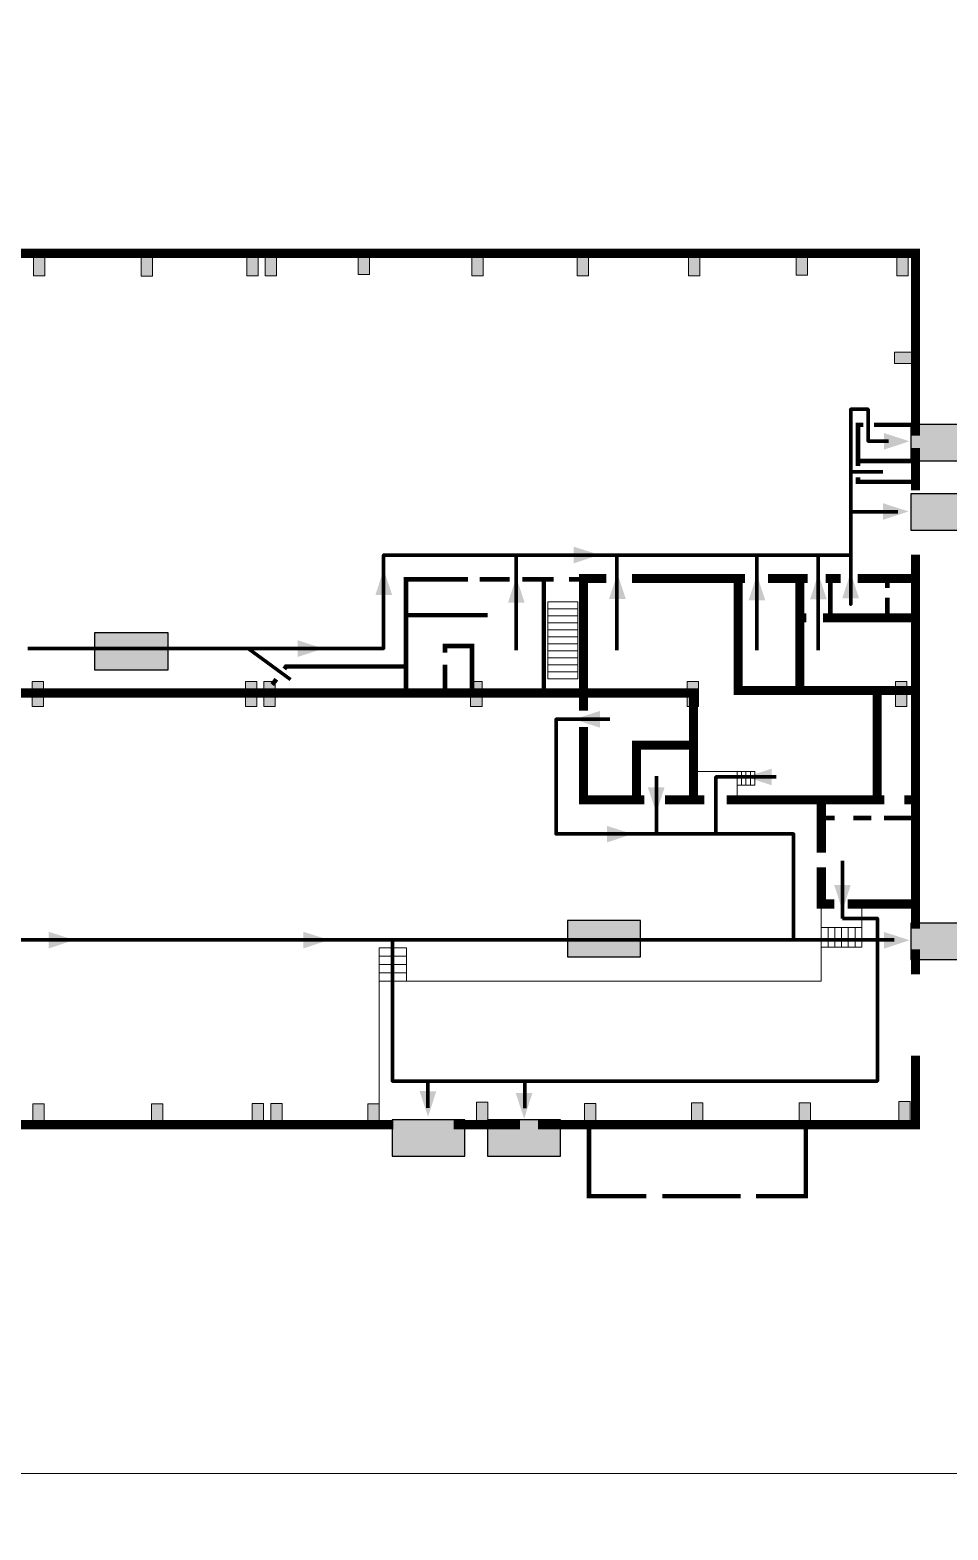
# Model space of a CAD drawing. Header units: millimetres. Extents: x 13810 to 67229, y 12374 to 21950.
# Drawn here: x 43180.6 to 43382.2, y 14931.7 to 15261.1 of the extents above; entities that cross this region are included whole.
import ezdxf

# ---------------------------------------------------------------- set-up
doc = ezdxf.new("R2010")
doc.units = ezdxf.units.MM
doc.layers.add('План_Штампы', color=7, linetype='Continuous')

# ---------------------------------------------------------------- blocks, each defined once
blk = doc.blocks.new('A$C7B4425F7')
at = {"true_color": 0xffffff}
blk.add_hatch(color=7, dxfattribs=at).paths.add_polyline_path([(0, 0), (-16, 0), (-16, -8), (0, -8)])
h = blk.add_hatch(color=126)
h.paths.add_polyline_path([(-0.2, -0.2), (-15.8, -0.2), (-15.8, -7.8), (-0.2, -7.8)])
h.paths.add_polyline_path([(-11.76, -2.03), (-11.76, -3.66), (-11.17, -3.66, -0.568275), (-11.17, -6.18), (-12.58, -6.18), (-12.58, -2.03)], flags=16)
h.paths.add_polyline_path([(-13.33, -4.12, -0.495768), (-13.59, -6.18), (-15.03, -6.18), (-15.03, -2.03), (-13.59, -2.03, -0.487973)], flags=16)
h.paths.add_polyline_path([(-10.25, -2.03), (-9.48, -2.03), (-9.48, -6.18), (-10.25, -6.18)], flags=16)
h.paths.add_polyline_path([(-13.84, -3.69), (-14.24, -3.69), (-14.24, -3.03), (-13.9, -3.03, -0.692621)], flags=0)
h.paths.add_polyline_path([(-9.15, -2.03), (-8.4, -2.03), (-8.04, -3.07), (-7.68, -2.03), (-6.93, -2.03), (-7.64, -4.1), (-6.93, -6.18), (-7.68, -6.18), (-8.04, -5.14), (-8.4, -6.18), (-9.15, -6.18), (-8.44, -4.1)], flags=16)
h.paths.add_polyline_path([(-11.76, -4.46), (-11.42, -4.46, -0.692621), (-11.36, -5.12), (-11.76, -5.12)], flags=0)
h.paths.add_polyline_path([(-13.9, -5.2), (-14.24, -5.2), (-14.24, -4.55), (-13.84, -4.55, -0.708038)], flags=0)
edge = h.paths.add_edge_path(flags=16)
edge.add_ellipse((-5.51, -4.08), major_axis=(0, 2.05), ratio=0.586184, start_angle=0, end_angle=360)
edge = h.paths.add_edge_path(flags=0)
edge.add_ellipse((-5.51, -4.08), major_axis=(0, 1.14), ratio=0.454828, start_angle=0, end_angle=360)
h.paths.add_polyline_path([(-4.13, -4.96, 0.377264), (-3.48, -4.52, 0.0555), (-3.16, -2.03), (-1.66, -2.03), (-1.66, -4.96), (-0.96, -4.96), (-0.96, -7.01), (-1.75, -7.01), (-1.75, -6.18), (-3.3, -6.18), (-3.3, -7.02), (-4.13, -7.02)], flags=16)
h.paths.add_polyline_path([(-2.73, -2.91), (-2.28, -2.91), (-2.28, -4.96), (-3.05, -4.96, 0.079136)], flags=0)
at = {"color": 126}
blk.add_lwpolyline([(-16, -8), (0, -8), (0, 0), (-16, 0)], close=True, dxfattribs=at)
blk = doc.blocks.new('A$C32E8229D')
at = {"true_color": 0xffffff}
blk.add_hatch(color=7, dxfattribs=at).paths.add_polyline_path([(0, 0), (0, -8), (16, -8), (16, 0)])
h = blk.add_hatch(color=126)
h.paths.add_polyline_path([(0.2, -0.2), (15.8, -0.2), (15.8, -7.8), (0.2, -7.8)])
h.paths.add_polyline_path([(13.49, -2.05), (12.08, -2.05), (11.37, -2.63, 0.162397), (11.29, -2.84), (11.29, -3.63), (10.35, -3.63), (10.35, -4.05), (11.68, -4.05), (11.68, -3.48), (12.26, -4.28), (11.29, -5.1), (11.29, -6.78), (11.85, -6.78), (11.85, -5.44), (12.8, -4.64), (12.8, -5.94), (14.46, -5.94), (14.46, -5.39), (13.45, -5.39), (13.45, -3.97), (12.46, -2.59), (13.15, -2.59), (13.69, -3.34), (14.18, -3)], flags=16)
h.paths.add_polyline_path([(10.74, -1.82, 1), (11.8, -1.82, 1)], flags=16)
h.paths.add_polyline_path([(9.39, -3.59), (5.99, -3.59), (6.56, -3.03), (5.91, -3.03), (5.1, -3.83), (5.91, -4.64), (6.56, -4.64), (5.99, -4.09), (9.39, -4.09)], flags=16)
h.paths.add_polyline_path([(4.29, -1.08), (1.72, -1.08), (1.72, -6.6), (4.29, -6.6)], flags=16)
at = {"color": 126}
blk.add_lwpolyline([(16, -8), (0, -8), (0, 0), (16, 0)], close=True, dxfattribs=at)

msp = doc.modelspace()

# ---------------------------------------------------------------- hatches: boundary and pattern name
at = {"lineweight": 0}
h = msp.add_hatch(color=256, dxfattribs=at)
h.dxf.hatch_style = 1
h.paths.add_polyline_path([(43183.88, 15212.61), (43181.39, 15212.61), (43181.39, 15207.11), (43183.88, 15207.11)])
h = msp.add_hatch(color=256, dxfattribs=at)
h.dxf.hatch_style = 1
h.paths.add_polyline_path([(43207.52, 15212.49), (43205.03, 15212.49), (43205.03, 15206.99), (43207.52, 15206.99)])
h = msp.add_hatch(color=256, dxfattribs=at)
h.dxf.hatch_style = 1
h.paths.add_polyline_path([(43230.73, 15212.61), (43228.24, 15212.61), (43228.24, 15207.11), (43230.73, 15207.11)])
h = msp.add_hatch(color=256, dxfattribs=at)
h.dxf.hatch_style = 1
h.paths.add_polyline_path([(43234.78, 15212.61), (43232.29, 15212.61), (43232.29, 15207.11), (43234.78, 15207.11)])
h = msp.add_hatch(color=256, dxfattribs=at)
h.dxf.hatch_style = 1
h.paths.add_polyline_path([(43255.19, 15212.91), (43252.7, 15212.91), (43252.7, 15207.41), (43255.19, 15207.41)])
h = msp.add_hatch(color=256, dxfattribs=at)
h.dxf.hatch_style = 1
h.paths.add_polyline_path([(43280.18, 15212.61), (43277.69, 15212.61), (43277.69, 15207.11), (43280.18, 15207.11)])
h = msp.add_hatch(color=256, dxfattribs=at)
h.dxf.hatch_style = 1
h.paths.add_polyline_path([(43303.26, 15212.57), (43300.77, 15212.57), (43300.77, 15207.07), (43303.26, 15207.07)])
h = msp.add_hatch(color=256, dxfattribs=at)
h.dxf.hatch_style = 1
h.paths.add_polyline_path([(43327.75, 15212.61), (43325.26, 15212.61), (43325.26, 15207.11), (43327.75, 15207.11)])
h = msp.add_hatch(color=256, dxfattribs=at)
h.dxf.hatch_style = 1
h.paths.add_polyline_path([(43351.39, 15212.75), (43348.9, 15212.75), (43348.9, 15207.25), (43351.39, 15207.25)])
h = msp.add_hatch(color=256, dxfattribs=at)
h.dxf.hatch_style = 1
h.paths.add_polyline_path([(43373.47, 15212.61), (43370.98, 15212.61), (43370.98, 15207.11), (43373.47, 15207.11)])
h = msp.add_hatch(color=256, dxfattribs=at)
h.dxf.hatch_style = 1
h.paths.add_polyline_path([(43375.97, 15187.81), (43375.97, 15190.3), (43370.47, 15190.3), (43370.47, 15187.81)])
h = msp.add_hatch(color=256, dxfattribs=at)
h.dxf.hatch_style = 1
h.paths.add_polyline_path([(43183.58, 15118.06), (43181.09, 15118.06), (43181.09, 15112.56), (43183.58, 15112.56)])
h = msp.add_hatch(color=256, dxfattribs=at)
h.dxf.hatch_style = 1
h.paths.add_polyline_path([(43230.43, 15118.06), (43227.94, 15118.06), (43227.94, 15112.56), (43230.43, 15112.56)])
h = msp.add_hatch(color=256, dxfattribs=at)
h.dxf.hatch_style = 1
h.paths.add_polyline_path([(43234.48, 15118.06), (43231.99, 15118.06), (43231.99, 15112.56), (43234.48, 15112.56)])
h = msp.add_hatch(color=256, dxfattribs=at)
h.dxf.hatch_style = 1
h.paths.add_polyline_path([(43279.89, 15118.06), (43277.4, 15118.06), (43277.4, 15112.56), (43279.89, 15112.56)])
h = msp.add_hatch(color=256, dxfattribs=at)
h.dxf.hatch_style = 1
h.paths.add_polyline_path([(43327.45, 15118.06), (43324.96, 15118.06), (43324.96, 15112.56), (43327.45, 15112.56)])
h = msp.add_hatch(color=256, dxfattribs=at)
h.dxf.hatch_style = 1
h.paths.add_polyline_path([(43373.18, 15118.06), (43370.69, 15118.06), (43370.69, 15112.56), (43373.18, 15112.56)])
h = msp.add_hatch(color=256, dxfattribs=at)
h.dxf.hatch_style = 1
h.paths.add_polyline_path([(43183.72, 15025.31), (43181.23, 15025.31), (43181.23, 15019.81), (43183.72, 15019.81)])
h = msp.add_hatch(color=256, dxfattribs=at)
h.dxf.hatch_style = 1
h.paths.add_polyline_path([(43209.79, 15025.32), (43207.3, 15025.32), (43207.3, 15019.82), (43209.79, 15019.82)])
h = msp.add_hatch(color=256, dxfattribs=at)
h.dxf.hatch_style = 1
h.paths.add_polyline_path([(43231.87, 15025.35), (43229.38, 15025.35), (43229.38, 15019.85), (43231.87, 15019.85)])
h = msp.add_hatch(color=256, dxfattribs=at)
h.dxf.hatch_style = 1
h.paths.add_polyline_path([(43235.98, 15025.37), (43233.49, 15025.37), (43233.49, 15019.87), (43235.98, 15019.87)])
h = msp.add_hatch(color=256, dxfattribs=at)
h.dxf.hatch_style = 1
h.paths.add_polyline_path([(43257.27, 15025.33), (43254.78, 15025.33), (43254.78, 15019.83), (43257.27, 15019.83)])
h = msp.add_hatch(color=256, dxfattribs=at)
h.dxf.hatch_style = 1
h.paths.add_polyline_path([(43281.17, 15025.65), (43278.68, 15025.65), (43278.68, 15020.15), (43281.17, 15020.15)])
h = msp.add_hatch(color=256, dxfattribs=at)
h.dxf.hatch_style = 1
h.paths.add_polyline_path([(43304.86, 15025.35), (43302.37, 15025.35), (43302.37, 15019.85), (43304.86, 15019.85)])
h = msp.add_hatch(color=256, dxfattribs=at)
h.dxf.hatch_style = 1
h.paths.add_polyline_path([(43328.42, 15025.49), (43325.93, 15025.49), (43325.93, 15020), (43328.42, 15020)])
h = msp.add_hatch(color=256, dxfattribs=at)
h.dxf.hatch_style = 1
h.paths.add_polyline_path([(43352.06, 15025.54), (43349.57, 15025.54), (43349.57, 15020.04), (43352.06, 15020.04)])
h = msp.add_hatch(color=256, dxfattribs=at)
h.dxf.hatch_style = 1
h.paths.add_polyline_path([(43373.9, 15025.79), (43371.41, 15025.79), (43371.41, 15020.29), (43373.9, 15020.29)])

# ---------------------------------------------------------------- linework, layer by layer
at = {"color": 126, "lineweight": 0, "true_color": 0x008754}
for points in [[(42978.76, 15339.12), (43578.76, 15339.12), (43578.76, 14944.12), (42978.76, 14944.12)], [(42978.76, 15339.12), (43578.76, 15339.12), (43578.76, 14944.12), (42978.76, 14944.12)], [(42978.76, 15339.12), (43578.76, 15339.12), (43578.76, 14944.12), (42978.76, 14944.12)], [(42978.76, 15339.12), (43578.76, 15339.12), (43578.76, 14944.12), (42978.76, 14944.12)], [(42978.76, 14944.12), (43578.76, 14944.12), (43578.76, 14549.12), (42978.76, 14549.12)], [(42978.76, 14944.12), (43578.76, 14944.12), (43578.76, 14549.12), (42978.76, 14549.12)], [(42978.76, 14944.12), (43578.76, 14944.12), (43578.76, 14549.12), (42978.76, 14549.12)], [(42978.76, 14944.12), (43578.76, 14944.12), (43578.76, 14549.12), (42978.76, 14549.12)]]:
    msp.add_lwpolyline(points, close=True, dxfattribs=at)
at = {"lineweight": 0}
for points, const_width in [([(43375.09, 15171.98), (43375.09, 15212.03), (43048.64, 15212.03)], 2), ([(43362.48, 15165.36), (43362.48, 15174.38), (43363.64, 15174.38)], 1), ([(43365.99, 15174.38), (43374.85, 15174.38)], 1), ([(43375.09, 15160.03), (43375.09, 15169.31)], 2), ([(43362.48, 15166.45), (43375.32, 15166.45)], 1), ([(43374.64, 15161.87), (43362.48, 15161.87), (43362.48, 15162.87)], 1), ([(43375.09, 15063.78), (43375.09, 15145.86)], 2), ([(43158.7, 15121.03), (43158.7, 15115.49), (43302.19, 15115.49), (43302.19, 15111.59), (43302.19, 15140.63), (43307.22, 15140.63)], 2), ([(43236.46, 15120.78), (43236.87, 15121.31), (43263.22, 15121.31), (43263.22, 15115.72), (43263.22, 15140.47), (43276.79, 15140.47)], 1), ([(43279.38, 15140.47), (43285.96, 15140.47)], 1), ([(43288.76, 15140.47), (43295.66, 15140.47)], 1), ([(43293.48, 15140.47), (43293.48, 15116.03)], 1), ([(43299.01, 15140.47), (43303.91, 15140.47)], 1), ([(43312.87, 15140.63), (43337.66, 15140.63)], 2), ([(43336.13, 15140.63), (43336.13, 15116.04), (43375.09, 15116.04)], 2), ([(43342.68, 15140.63), (43351.45, 15140.63)], 2), ([(43349.72, 15140.63), (43349.72, 15116.04)], 2), ([(43355.37, 15140.63), (43358.64, 15140.63)], 2), ([(43356.38, 15140.63), (43356.38, 15131.98)], 1), ([(43362.38, 15140.63), (43375.09, 15140.63)], 2), ([(43368.92, 15140.63), (43368.92, 15138.53)], 1), ([(43368.92, 15131.98), (43368.92, 15136.41)], 1), ([(43263.37, 15132.58), (43281.16, 15132.58)], 1), ([(43349.72, 15131.98), (43351.13, 15131.98)], 2), ([(43354.81, 15131.98), (43375.09, 15131.98)], 2), ([(43271.77, 15124.37), (43271.77, 15125.83), (43277.68, 15125.83), (43277.68, 15116)], 1), ([(43271.77, 15121.75), (43271.77, 15115.74)], 1), ([(43233.82, 15117.33), (43234.72, 15118.51)], 1), ([(43326.36, 15092.03), (43326.36, 15115.49), (43302.19, 15115.49)], 2), ([(43366.69, 15092.03), (43366.69, 15116.04)], 2), ([(43302.19, 15108.05), (43302.19, 15092.03), (43315.56, 15092.03)], 2), ([(43313.82, 15092.03), (43313.82, 15104.03), (43326.36, 15104.03)], 2), ([(43320.08, 15092.03), (43328.7, 15092.03)], 2), ([(43333.63, 15092.03), (43368.25, 15092.03)], 2), ([(43354.42, 15092.03), (43354.42, 15080.42)], 2), ([(43375.09, 15092.03), (43372.67, 15092.03)], 2), ([(43354.42, 15088.08), (43357.36, 15088.08)], 1), ([(43361.45, 15088.08), (43365.39, 15088.08)], 1), ([(43368.16, 15088.08), (43375.09, 15088.08)], 1), ([(43354.42, 15077.24), (43354.42, 15069.17), (43357.29, 15069.17)], 2), ([(43375.09, 15069.17), (43360.24, 15069.17)], 2), ([(43375.09, 15053.73), (43375.09, 15059.25)], 2), ([(43292.18, 15020.73), (43375.09, 15020.73), (43375.09, 15035.9)], 2), ([(43049.64, 15020.73), (43260.38, 15020.73)], 2), ([(43273.63, 15020.73), (43288.21, 15020.73)], 2), ([(43303.37, 15020.79), (43303.37, 15005.03), (43315.95, 15005.03)], 1), ([(43340.08, 15005.03), (43351.02, 15005.03), (43351.02, 15020.84)], 1), ([(43319.48, 15005.03), (43336.74, 15005.03)], 1)]:
    msp.add_lwpolyline(points, dxfattribs=dict(at, const_width=const_width))
for points in [[(43181.39, 15212.61), (43183.88, 15212.61), (43183.88, 15207.11), (43181.39, 15207.11)], [(43205.03, 15212.49), (43207.52, 15212.49), (43207.52, 15206.99), (43205.03, 15206.99)], [(43228.24, 15212.61), (43230.73, 15212.61), (43230.73, 15207.11), (43228.24, 15207.11)], [(43232.29, 15212.61), (43234.78, 15212.61), (43234.78, 15207.11), (43232.29, 15207.11)], [(43252.7, 15212.91), (43255.19, 15212.91), (43255.19, 15207.41), (43252.7, 15207.41)], [(43277.69, 15212.61), (43280.18, 15212.61), (43280.18, 15207.11), (43277.69, 15207.11)], [(43300.77, 15212.57), (43303.26, 15212.57), (43303.26, 15207.07), (43300.77, 15207.07)], [(43325.26, 15212.61), (43327.75, 15212.61), (43327.75, 15207.11), (43325.26, 15207.11)], [(43348.9, 15212.75), (43351.39, 15212.75), (43351.39, 15207.25), (43348.9, 15207.25)], [(43370.98, 15212.61), (43373.47, 15212.61), (43373.47, 15207.11), (43370.98, 15207.11)], [(43375.97, 15190.3), (43375.97, 15187.81), (43370.47, 15187.81), (43370.47, 15190.3)], [(43294.32, 15133.98), (43300.94, 15133.98), (43300.94, 15135.52), (43294.32, 15135.52)], [(43294.32, 15132.45), (43300.94, 15132.45), (43300.94, 15133.98), (43294.32, 15133.98)], [(43294.32, 15130.91), (43300.94, 15130.91), (43300.94, 15132.45), (43294.32, 15132.45)], [(43294.32, 15129.38), (43300.94, 15129.38), (43300.94, 15130.91), (43294.32, 15130.91)], [(43294.32, 15127.84), (43300.94, 15127.84), (43300.94, 15129.38), (43294.32, 15129.38)], [(43294.32, 15126.31), (43300.94, 15126.31), (43300.94, 15127.84), (43294.32, 15127.84)], [(43294.32, 15124.77), (43300.94, 15124.77), (43300.94, 15126.31), (43294.32, 15126.31)], [(43294.32, 15123.24), (43300.94, 15123.24), (43300.94, 15124.77), (43294.32, 15124.77)], [(43294.32, 15121.7), (43300.94, 15121.7), (43300.94, 15123.24), (43294.32, 15123.24)], [(43294.32, 15120.17), (43300.94, 15120.17), (43300.94, 15121.7), (43294.32, 15121.7)], [(43294.32, 15118.63), (43300.94, 15118.63), (43300.94, 15120.17), (43294.32, 15120.17)], [(43181.09, 15118.06), (43183.58, 15118.06), (43183.58, 15112.56), (43181.09, 15112.56)], [(43227.94, 15118.06), (43230.43, 15118.06), (43230.43, 15112.56), (43227.94, 15112.56)], [(43231.99, 15118.06), (43234.48, 15118.06), (43234.48, 15112.56), (43231.99, 15112.56)], [(43277.4, 15118.06), (43279.89, 15118.06), (43279.89, 15112.56), (43277.4, 15112.56)], [(43324.96, 15118.06), (43327.45, 15118.06), (43327.45, 15112.56), (43324.96, 15112.56)], [(43370.69, 15118.06), (43373.18, 15118.06), (43373.18, 15112.56), (43370.69, 15112.56)], [(43335.95, 15098.29), (43336.91, 15098.29), (43336.91, 15095.28), (43335.95, 15095.28)], [(43336.91, 15098.29), (43337.87, 15098.29), (43337.87, 15095.28), (43336.91, 15095.28)], [(43337.87, 15098.29), (43338.84, 15098.29), (43338.84, 15095.28), (43337.87, 15095.28)], [(43338.84, 15098.29), (43339.8, 15098.29), (43339.8, 15095.28), (43338.84, 15095.28)], [(43354.42, 15064.02), (43355.91, 15064.02), (43355.91, 15059.68), (43354.42, 15059.68)], [(43355.91, 15064.02), (43357.39, 15064.02), (43357.39, 15059.68), (43355.91, 15059.68)], [(43357.39, 15064.02), (43358.87, 15064.02), (43358.87, 15059.68), (43357.39, 15059.68)], [(43358.87, 15064.02), (43360.35, 15064.02), (43360.35, 15059.68), (43358.87, 15059.68)], [(43360.35, 15064.02), (43361.83, 15064.02), (43361.83, 15059.68), (43360.35, 15059.68)], [(43361.83, 15064.02), (43363.32, 15064.02), (43363.32, 15059.68), (43361.83, 15059.68)], [(43263.3, 15057.74), (43257.27, 15057.74), (43257.27, 15059.58), (43263.3, 15059.58)], [(43263.3, 15055.91), (43257.27, 15055.91), (43257.27, 15057.74), (43263.3, 15057.74)], [(43263.3, 15054.07), (43257.27, 15054.07), (43257.27, 15055.91), (43263.3, 15055.91)], [(43263.3, 15052.24), (43257.27, 15052.24), (43257.27, 15054.07), (43263.3, 15054.07)], [(43181.23, 15025.31), (43183.72, 15025.31), (43183.72, 15019.81), (43181.23, 15019.81)], [(43207.3, 15025.32), (43209.79, 15025.32), (43209.79, 15019.82), (43207.3, 15019.82)], [(43229.38, 15025.35), (43231.87, 15025.35), (43231.87, 15019.85), (43229.38, 15019.85)], [(43233.49, 15025.37), (43235.98, 15025.37), (43235.98, 15019.87), (43233.49, 15019.87)], [(43254.78, 15025.33), (43257.27, 15025.33), (43257.27, 15019.83), (43254.78, 15019.83)], [(43278.68, 15025.65), (43281.17, 15025.65), (43281.17, 15020.15), (43278.68, 15020.15)], [(43302.37, 15025.35), (43304.86, 15025.35), (43304.86, 15019.85), (43302.37, 15019.85)], [(43325.93, 15025.49), (43328.42, 15025.49), (43328.42, 15020), (43325.93, 15020)], [(43349.57, 15025.54), (43352.06, 15025.54), (43352.06, 15020.04), (43349.57, 15020.04)], [(43371.41, 15025.79), (43373.9, 15025.79), (43373.9, 15020.29), (43371.41, 15020.29)]]:
    msp.add_lwpolyline(points, close=True, dxfattribs=at)
at = {"color": 126, "lineweight": 100, "true_color": 0x008754}
for points in [[(43360.88, 15155.29), (43360.88, 15177.8), (43364.7, 15177.8), (43364.7, 15170.8), (43369.18, 15170.8)], [(43367.94, 15164.08), (43360.88, 15164.08)], [(43228.51, 15125.28), (43258.29, 15125.28), (43258.29, 15145.76), (43360.88, 15145.76), (43360.88, 15134.94), (43360.88, 15155.29), (43371.25, 15155.29)], [(43287.41, 15145.76), (43287.41, 15124.89)], [(43309.54, 15145.76), (43309.54, 15124.89)], [(43340.23, 15145.76), (43340.23, 15124.89)], [(43353.72, 15145.76), (43353.72, 15124.89)], [(43180.12, 15125.28), (43228.51, 15125.28), (43237.83, 15118.47)], [(43307.94, 15109.73), (43296.16, 15109.73), (43296.16, 15084.55), (43318.19, 15084.55), (43318.19, 15097.24)], [(43344.48, 15097.07), (43331.28, 15097.07), (43331.28, 15084.55), (43318.19, 15084.55), (43348.33, 15084.55), (43348.33, 15061.29), (43370.4, 15061.29)], [(43359.08, 15066), (43359.08, 15078.67)], [(43359.08, 15066), (43366.73, 15066), (43366.73, 15061.29)], [(43260.22, 15061.29), (43057.7, 15061.29)], [(43348.33, 15061.29), (43260.22, 15061.29), (43260.22, 15030.29), (43289.32, 15030.29), (43289.32, 15024.35)], [(43289.32, 15030.29), (43366.73, 15030.29), (43366.73, 15061.29)], [(43268.01, 15030.29), (43268.01, 15024.46)]]:
    msp.add_lwpolyline(points, dxfattribs=at)
at = {"lineweight": 0}
msp.add_lwpolyline([(43327.11, 15098.29), (43335.95, 15098.29), (43335.95, 15092.74)], dxfattribs=at)
at = {"lineweight": 20}
for points in [[(43263.3, 15059.58), (43263.3, 15052.24), (43354.42, 15052.24), (43354.42, 15068.68)], [(43363.3, 15069.37), (43363.3, 15064.02), (43354.42, 15064.02)], [(43257.27, 15019.83), (43257.27, 15059.58)]]:
    msp.add_lwpolyline(points, dxfattribs=at)
at = {"layer": 'План_Штампы', "color": 126, "true_color": 0x008754}
for points in [[(43368.15, 15168.92), (43368.16, 15172.58), (43373.78, 15170.77)], [(43367.95, 15153.51), (43367.95, 15157.17), (43373.57, 15155.36)], [(43300.04, 15143.97), (43300.04, 15147.63), (43305.66, 15145.83)], [(43260.15, 15137.01), (43256.49, 15137.02), (43258.3, 15142.64)], [(43289.26, 15135.31), (43285.6, 15135.31), (43287.41, 15140.93)], [(43311.47, 15136.16), (43307.81, 15136.16), (43309.62, 15141.78)], [(43342.12, 15135.82), (43338.45, 15135.83), (43340.26, 15141.45)], [(43355.61, 15136.05), (43351.95, 15136.05), (43353.76, 15141.67)], [(43362.7, 15136.31), (43359.04, 15136.31), (43360.85, 15141.93)], [(43239.41, 15123.41), (43239.41, 15127.07), (43245.03, 15125.26)], [(43305.78, 15111.56), (43305.78, 15107.9), (43300.16, 15109.71)], [(43343.53, 15098.91), (43343.53, 15095.25), (43337.91, 15097.05)], [(43316.32, 15094.77), (43319.98, 15094.77), (43318.18, 15089.15)], [(43307.31, 15082.68), (43307.32, 15086.34), (43312.94, 15084.53)], [(43357.23, 15073.38), (43360.89, 15073.38), (43359.08, 15067.75)], [(43184.72, 15059.42), (43184.72, 15063.08), (43190.35, 15061.27)], [(43240.67, 15059.42), (43240.67, 15063.08), (43246.29, 15061.27)], [(43368.19, 15059.37), (43368.19, 15063.03), (43373.81, 15061.23)], [(43266.18, 15028.09), (43269.85, 15028.08), (43268.04, 15022.46)], [(43287.3, 15027.67), (43290.96, 15027.66), (43289.15, 15022.04)]]:
    msp.add_solid(points, dxfattribs=at)

# ---------------------------------------------------------------- block references
at = {"layer": 'План_Штампы', "color": 126, "lineweight": 100, "true_color": 0x008754}
for p in [(43390.06, 15174.45), (43390.06, 15159.22), (43390.11, 15064.97), (43276.13, 15021.78), (43297.1, 15021.78)]:
    msp.add_blockref('A$C7B4425F7', p, dxfattribs=at)
at = {"layer": 'План_Штампы', "color": 126, "true_color": 0x008754, "xscale": -1.012510887696, "yscale": 1.012510887696, "zscale": 1.012510887696, "rotation": 0.002134676285496795}
msp.add_blockref('A$C32E8229D', (43210.99, 15128.68), dxfattribs=at)
at = {"layer": 'План_Штампы', "color": 126, "true_color": 0x008754, "xscale": -1}
msp.add_blockref('A$C32E8229D', (43314.68, 15065.55), dxfattribs=at)

doc.saveas('drawing.dxf')
